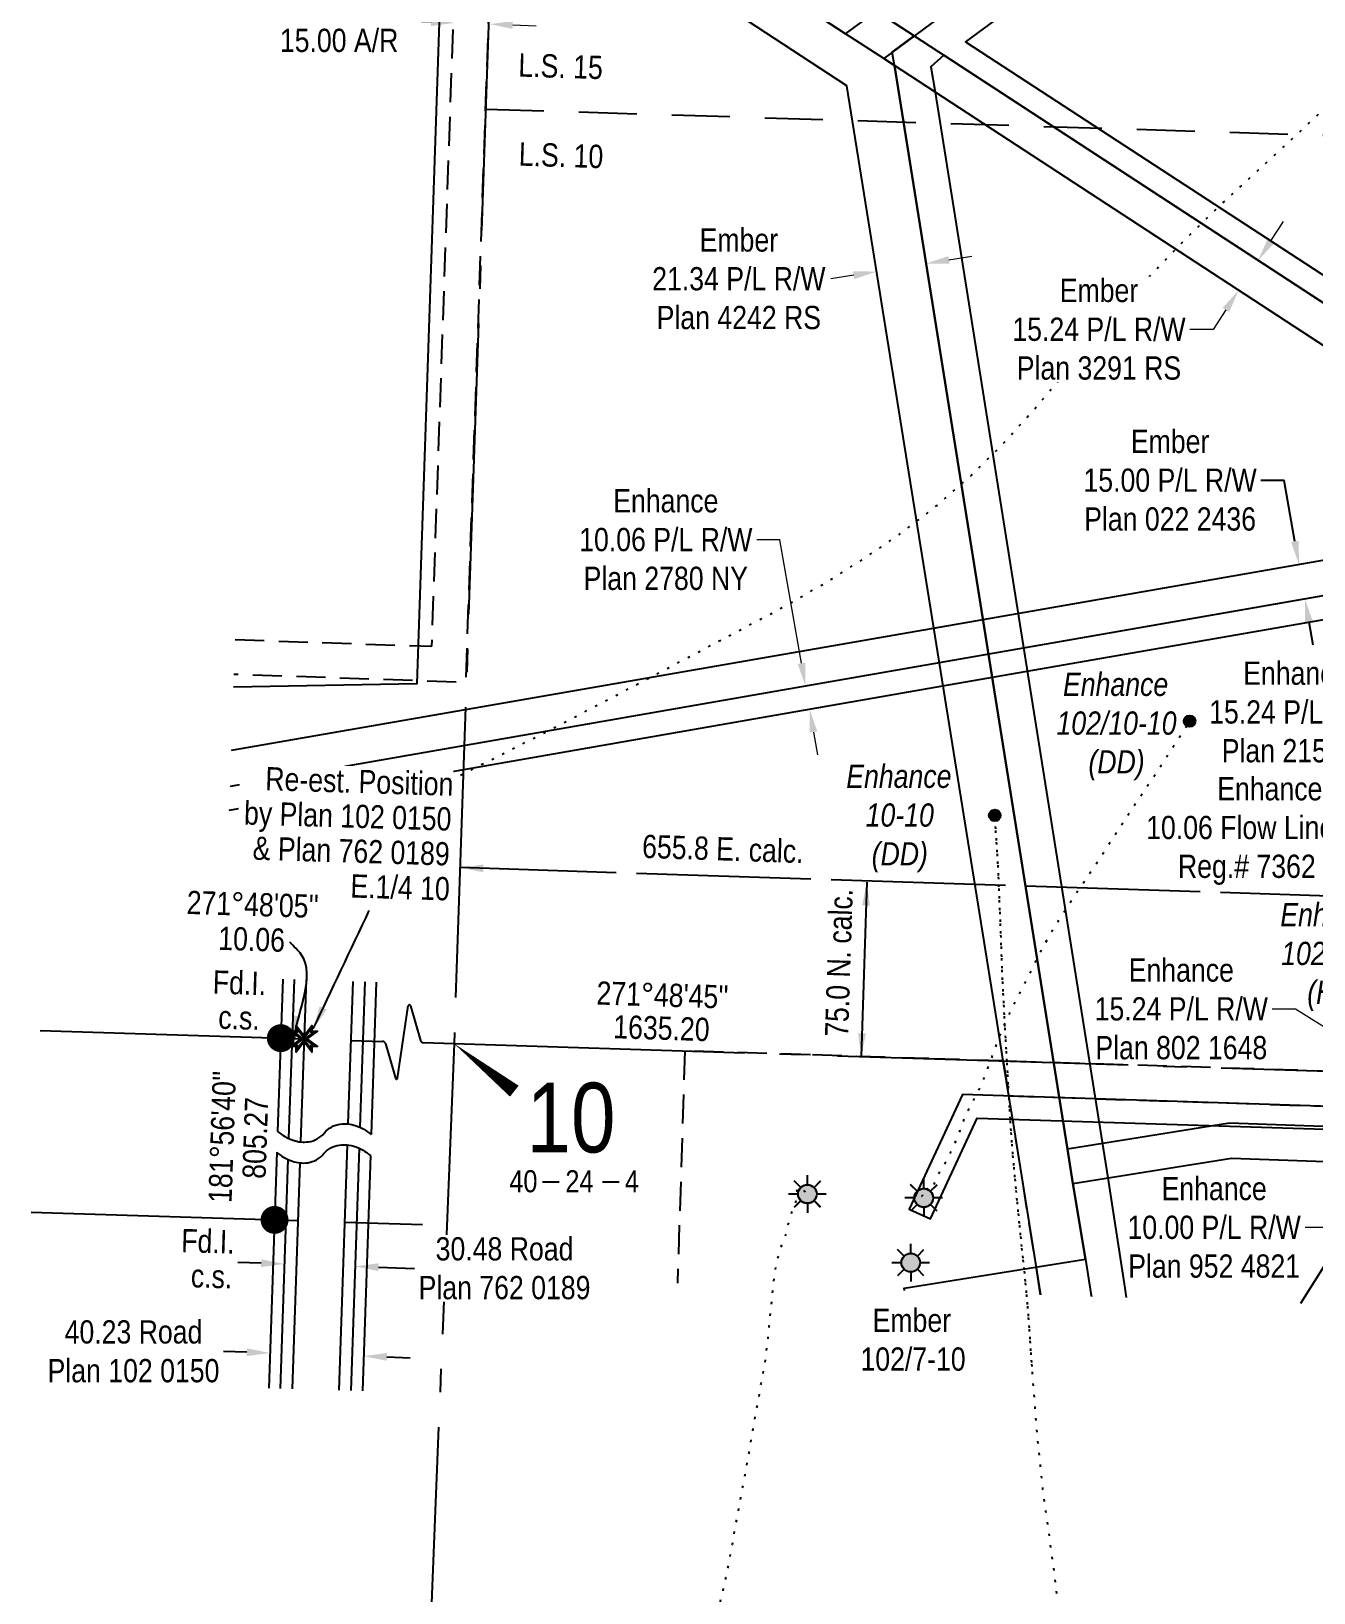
# Model space of a CAD drawing. Extents: x 337230 to 342918, y 5810288 to 5814863.
# Drawn here: x 338314 to 338866, y 5810933 to 5811604 of the extents above; entities that cross this region are included whole.
import ezdxf
from ezdxf.enums import TextEntityAlignment as Align

# ---------------------------------------------------------------- set-up
doc = ezdxf.new("R2010")
doc.units = 0
doc.header["$LTSCALE"] = 5
doc.header["$PDMODE"] = 34
doc.header["$PDSIZE"] = 0.03
for name, pattern in [('foc-ACCESSROAD', [3.75, 2.5, -1.25]), ('foc-COORDS', [16.75, 15, -1.75]), ('foc-DOT', [1, 0.2, -0.8]), ('foc-LSD', [8, 5, -3]), ('foc-QUARTERLINE', [33, 25, -3, 2, -3])]:
    doc.linetypes.add(name, pattern=pattern)
doc.layers.get('Defpoints').update_dxf_attribs({"color": 9})
for name, color, linetype in [('10', 1, 'Continuous'), ('9', 3, 'Continuous'), ('ABADATA-DRILL', 8, 'foc-DOT'), ('ABADATA-DRILL-T', 8, 'Continuous'), ('AS-POWER', 104, 'foc-POWER'), ('C-AR', 13, 'foc-ACCESSROAD'), ('C-RW', 13, 'Continuous'), ('C-WS-S', 13, 'Continuous'), ('DETAIL-HZ-Existing', 8, 'foc-DOT'), ('DRILL-T', 8, 'Continuous'), ('F-AR', 190, 'foc-ACCESSROAD'), ('F-RW', 190, 'Continuous'), ('F-WS', 190, 'foc-ACCESSROAD'), ('L-BD', 7, 'Continuous'), ('L-MON', 1, 'Continuous'), ('L-QSEC', 8, 'foc-QUARTERLINE'), ('L-SEC', 7, 'Continuous'), ('L-SECLBL', 7, 'Continuous'), ('L-SECQ', 8, 'foc-QUARTERLINE'), ('L-SECTION-LSD', 7, 'foc-LSD'), ('L-TITLEDB', 4, 'Continuous'), ('L-TITLEDB-T', 4, 'Continuous'), ('P-OFFSETS', 7, 'foc-COORDS')]:
    doc.layers.add(name, color=color, linetype=linetype)
for name, color, linetype, lineweight in [('C-AR-T', 13, 'Continuous', 9), ('C-FLOWLINE-T', 13, 'Continuous', 9), ('C-RW-T', 13, 'Continuous', 9), ('F-RW-T', 190, 'Continuous', 9)]:
    doc.layers.add(name, color=color, linetype=linetype, lineweight=lineweight)
doc.styles.add('100L', font='ARIALN.TTF', dxfattribs={"height": 11})
doc.styles.add('80CG', font='ARIALN.TTF', dxfattribs={"height": 10})
doc.styles.add('80L', font='ARIALN.TTF', dxfattribs={"height": 10})
doc.styles.add('foc-LtypeFont', font='ARIALN.TTF', dxfattribs={"height": 7.35})
doc.styles.add('SIMPLEX', font='ARIALN.TTF')
doc.linetypes.add('foc-POWER', pattern='A,6,-1,["P",foc-LtypeFont,S=0.2,R=0,X=-0.625,Y=-0.75],-1.24,4', length=12.24)
doc.dimstyles.new('Compass 5 000', dxfattribs={"dimscale": 5, "dimtxt": 9, "dimasz": 2, "dimexe": 0.2, "dimexo": 0.0625, "dimgap": 0.5, "dimtad": 0, "dimtih": 1, "dimtoh": 1, "dimzin": 0, "dimdsep": 46, "dimtxsty": '80CG', "dimcen": 0.1, "dimse1": 1, "dimse2": 1, "dimclrd": 256, "dimclrt": 256, "dimaunit": 1, "dimadec": 4, "dimazin": 0, "dimtfac": 0.06, "dimtofl": 0, "dimtmove": 0, "dimatfit": 1, "dimfxl": 0.2, "dimtolj": 1, "dimtzin": 0, "dimlwd": -1, "dimarcsym": 0})

# ---------------------------------------------------------------- blocks, each defined once
blk = doc.blocks.new('L-SECLBL')
at = {"layer": '9', "color": 7}
for p, q in [((-5.08, -27.83), (-12.29, -27.83)), ((20.7, -27.83), (13.5, -27.83))]:
    blk.add_line(p, q, dxfattribs=at)
at = {"layer": '10', "color": 2, "style": 'SIMPLEX'}
blk.add_attdef('SEC', text='', height=30, dxfattribs=at).set_placement((0, 0), align=Align.MIDDLE)
at = {"layer": '10', "color": 5, "style": '80L'}
blk.add_attdef('TWP', text='', height=9.5, dxfattribs=at).set_placement((-14.43, -27.37), align=Align.MIDDLE_RIGHT)
blk.add_attdef('RGE', text='', height=9.5, dxfattribs=at).set_placement((3.62, -27.37), align=Align.MIDDLE_CENTER)
blk.add_attdef('MER', text='', height=9.5, dxfattribs=at).set_placement((23.17, -27.37), align=Align.MIDDLE_LEFT)
blk = doc.blocks.new('*D56')
at = {"layer": 'C-AR-T', "transparency": 16777216}
for p, q in [((338486.06, 5811607.99), (338473.76, 5811608.42)), ((338521.14, 5811606.78), (338531.13, 5811606.44))]:
    blk.add_line(p, q, dxfattribs=at)
for points in [[(338486.12, 5811609.66), (338486, 5811606.33), (338496.06, 5811607.65)], [(338521.2, 5811608.45), (338521.08, 5811605.12), (338511.15, 5811607.13)]]:
    blk.add_solid(points, dxfattribs=at)
at = {"layer": 'Defpoints', "color": 0, "transparency": 16777216}
for p in [(338496.06, 5811607.65), (338493.24, 5811526.11), (338508.33, 5811525.59)]:
    blk.add_point(p, dxfattribs=at)
at = {"layer": 'C-AR-T', "transparency": 16777216, "insert": (338446.48, 5811608.42), "char_height": 10, "attachment_point": 5, "style": '80CG'}
blk.add_mtext('\\A1;Enhance\\P15.00 A/R', dxfattribs=at)
blk = doc.blocks.new('*D57')
at = {"layer": 'C-FLOWLINE-T', "transparency": 16777216}
for p, q in [((338911.63, 5811260.19), (338901.63, 5811260.19)), ((338961.98, 5811228.53), (338911.63, 5811260.19)), ((338987.43, 5811212.53), (338995.89, 5811207.2))]:
    blk.add_line(p, q, dxfattribs=at)
for points in [[(338962.86, 5811229.94), (338961.09, 5811227.12), (338970.44, 5811223.21)], [(338988.31, 5811213.94), (338986.54, 5811211.12), (338978.96, 5811217.85)]]:
    blk.add_solid(points, dxfattribs=at)
at = {"layer": 'Defpoints', "color": 0, "transparency": 16777216}
for p in [(338970.44, 5811223.21), (338967.78, 5811218.97), (338976.3, 5811213.61)]:
    blk.add_point(p, dxfattribs=at)
at = {"layer": 'C-FLOWLINE-T', "transparency": 16777216, "insert": (338846.63, 5811260.19), "char_height": 10, "attachment_point": 5, "style": '80CG'}
blk.add_mtext('\\A1;Enhance\\P10.06 Flow Line R/W\\PReg.# 7362 PQ', dxfattribs=at)
blk = doc.blocks.new('*D58')
at = {"layer": 'Defpoints', "color": 0, "transparency": 16777216}
for p in [(338788.49, 5811362.5), (338861.75, 5811359.96), (338791.09, 5811347.62)]:
    blk.add_point(p, dxfattribs=at)
at = {"layer": 'F-RW', "transparency": 16777216}
for p, q in [((338852.84, 5811410.97), (338842.84, 5811410.97)), ((338857.43, 5811384.68), (338852.84, 5811410.97)), ((338863.46, 5811350.11), (338865.18, 5811340.25))]:
    blk.add_line(p, q, dxfattribs=at)
for points in [[(338859.07, 5811384.97), (338855.79, 5811384.39), (338859.15, 5811374.83)], [(338865.11, 5811350.39), (338861.82, 5811349.82), (338861.75, 5811359.96)]]:
    blk.add_solid(points, dxfattribs=at)
at = {"layer": 'F-RW', "transparency": 16777216, "insert": (338803.76, 5811410.97), "char_height": 10, "attachment_point": 5, "style": '80CG'}
blk.add_mtext('\\A1;Ember\\P15.00 P/L R/W\\PPlan 022 2436', dxfattribs=at)
blk = doc.blocks.new('*D60')
at = {"layer": 'C-RW-T', "transparency": 16777216}
for p, q in [((338873.72, 5811151.89), (338874.03, 5811161.89)), ((338872.78, 5811121.91), (338871.78, 5811089.71)), ((338871.78, 5811089.71), (338861.78, 5811089.71))]:
    blk.add_line(p, q, dxfattribs=at)
for points in [[(338872.05, 5811151.94), (338875.38, 5811151.84), (338873.41, 5811141.9)], [(338871.12, 5811121.96), (338874.45, 5811121.86), (338873.1, 5811131.91)]]:
    blk.add_solid(points, dxfattribs=at)
at = {"layer": 'Defpoints', "color": 0, "transparency": 16777216}
for p in [(338787.65, 5811144.56), (338787.34, 5811134.57), (338873.1, 5811131.91)]:
    blk.add_point(p, dxfattribs=at)
at = {"layer": 'C-RW-T', "transparency": 16777216, "insert": (338822.7, 5811089.71), "char_height": 10, "attachment_point": 5, "style": '80CG'}
blk.add_mtext('\\A1;Enhance\\P10.00 P/L R/W\\PPlan 952 4821', dxfattribs=at)
blk = doc.blocks.new('*D62')
at = {"layer": 'C-RW-T', "transparency": 16777216}
for p, q in [((338636.02, 5811385.44), (338626.02, 5811385.44)), ((338645.28, 5811332.34), (338636.02, 5811385.44)), ((338650.44, 5811302.73), (338652.16, 5811292.88))]:
    blk.add_line(p, q, dxfattribs=at)
for points in [[(338646.92, 5811332.63), (338643.64, 5811332.06), (338647, 5811322.49)], [(338652.09, 5811303.02), (338648.8, 5811302.44), (338648.73, 5811312.58)]]:
    blk.add_solid(points, dxfattribs=at)
at = {"layer": 'Defpoints', "color": 0, "transparency": 16777216}
for p in [(338630.28, 5811319.58), (338632.01, 5811309.66), (338648.73, 5811312.58)]:
    blk.add_point(p, dxfattribs=at)
at = {"layer": 'C-RW-T', "transparency": 16777216, "insert": (338586.94, 5811385.44), "char_height": 10, "attachment_point": 5, "style": '80CG'}
blk.add_mtext('\\A1;Enhance\\P10.06 P/L R/W\\PPlan 2780 NY', dxfattribs=at)
blk = doc.blocks.new('*D63')
at = {"layer": 'C-RW-T', "transparency": 16777216}
for p, q in [((338906.88, 5811311.32), (338896.88, 5811311.32)), ((338979.29, 5811265.79), (338906.88, 5811311.32)), ((339009.12, 5811247.03), (339017.58, 5811241.71))]:
    blk.add_line(p, q, dxfattribs=at)
for points in [[(338980.18, 5811267.2), (338978.4, 5811264.37), (338987.76, 5811260.46)], [(339010, 5811248.44), (339008.23, 5811245.62), (339000.65, 5811252.35)]]:
    blk.add_solid(points, dxfattribs=at)
at = {"layer": 'Defpoints', "color": 0, "transparency": 16777216}
for p in [(338987.76, 5811260.46), (338968.97, 5811230.59), (338981.86, 5811222.48)]:
    blk.add_point(p, dxfattribs=at)
at = {"layer": 'C-RW-T', "transparency": 16777216, "insert": (338857.8, 5811311.32), "char_height": 10, "attachment_point": 5, "style": '80CG', "bg_fill": 3, "box_fill_scale": 1.1, "bg_fill_color": 256, "bg_fill_true_color": 13158600, "bg_fill_transparency": 0}
blk.add_mtext('\\A1;Enhance\\P15.24 P/L R/W\\PPlan 215 TR', dxfattribs=at)
blk = doc.blocks.new('*D64')
at = {"layer": 'C-RW-T', "transparency": 16777216}
for p, q in [((338857.67, 5811183.65), (338847.67, 5811183.65)), ((338920.71, 5811144), (338857.67, 5811183.65)), ((338950.59, 5811125.21), (338959.06, 5811119.89))]:
    blk.add_line(p, q, dxfattribs=at)
for points in [[(338921.59, 5811145.42), (338919.82, 5811142.59), (338929.17, 5811138.68)], [(338951.48, 5811126.62), (338949.7, 5811123.8), (338942.13, 5811130.53)]]:
    blk.add_solid(points, dxfattribs=at)
at = {"layer": 'Defpoints', "color": 0, "transparency": 16777216}
for p in [(338961.98, 5811190.85), (338974.93, 5811182.7), (338929.17, 5811138.68)]:
    blk.add_point(p, dxfattribs=at)
at = {"layer": 'C-RW-T', "transparency": 16777216, "insert": (338808.58, 5811183.65), "char_height": 10, "attachment_point": 5, "style": '80CG', "bg_fill": 3, "box_fill_scale": 1.1, "bg_fill_color": 256, "bg_fill_true_color": 13158600, "bg_fill_transparency": 0}
blk.add_mtext('\\A1;Enhance\\P15.24 P/L R/W\\PPlan 802 1648', dxfattribs=at)
blk = doc.blocks.new('*D67')
at = {"layer": 'Defpoints', "color": 0, "transparency": 16777216}
for p in [(338677.63, 5811500.75), (338699.46, 5811500.12), (338678.27, 5811496.73)]:
    blk.add_point(p, dxfattribs=at)
at = {"layer": 'F-RW-T', "transparency": 16777216}
for p, q in [((338708.69, 5811505.72), (338718.57, 5811507.3)), ((338667.75, 5811499.17), (338657.88, 5811497.59))]:
    blk.add_line(p, q, dxfattribs=at)
for points in [[(338708.43, 5811507.37), (338708.95, 5811504.08), (338698.82, 5811504.14)], [(338667.49, 5811500.82), (338668.02, 5811497.53), (338677.63, 5811500.75)]]:
    blk.add_solid(points, dxfattribs=at)
at = {"layer": 'F-RW-T', "transparency": 16777216, "insert": (338618.34, 5811497.59), "char_height": 10, "attachment_point": 5, "style": '80CG'}
blk.add_mtext('\\A1;Ember\\P21.34 P/L R/W\\PPlan 4242 RS', dxfattribs=at)
blk = doc.blocks.new('*D68')
at = {"layer": 'Defpoints', "color": 0, "transparency": 16777216}
for p in [(338840.15, 5811506.48), (338831.74, 5811493.59), (338833.21, 5811492.63)]:
    blk.add_point(p, dxfattribs=at)
at = {"layer": 'F-RW-T', "transparency": 16777216}
for p, q in [((338847.1, 5811513.89), (338852.56, 5811522.27)), ((338827.74, 5811484.26), (338822.28, 5811475.88)), ((338822.28, 5811475.88), (338812.28, 5811475.88))]:
    blk.add_line(p, q, dxfattribs=at)
for points in [[(338845.7, 5811514.8), (338848.49, 5811512.98), (338841.63, 5811505.52)], [(338826.35, 5811485.17), (338829.14, 5811483.35), (338833.21, 5811492.63)]]:
    blk.add_solid(points, dxfattribs=at)
at = {"layer": 'F-RW-T', "transparency": 16777216, "insert": (338773.19, 5811475.88), "char_height": 10, "attachment_point": 5, "style": '80CG', "bg_fill": 3, "box_fill_scale": 1.1, "bg_fill_color": 256, "bg_fill_true_color": 13158600, "bg_fill_transparency": 0}
blk.add_mtext('\\A1;Ember\\P15.24 P/L R/W\\PPlan 3291 RS', dxfattribs=at)
blk = doc.blocks.new('GAS')
h = blk.add_hatch(color=255)
h.dxf.hatch_style = 1
edge = h.paths.add_edge_path()
edge.add_arc((0, 0), 0.9, 0, 360)
for p, q in [((0, 0.81), (0, 1.62)), ((-0.81, 0), (-1.62, 0)), ((-0.57, 0.57), (-1.14, 1.14)), ((0.57, 0.57), (1.14, 1.14)), ((1.62, 0), (0.81, 0)), ((-0.57, -0.57), (-1.14, -1.14)), ((0, -0.81), (0, -1.62)), ((1.14, -1.14), (0.57, -0.57))]:
    blk.add_line(p, q)
blk.add_circle((0, 0), 0.8)
blk = doc.blocks.new('BH-Existing')
at = {"layer": 'ABADATA-DRILL-T'}
h = blk.add_hatch(color=256, dxfattribs=at)
h.dxf.hatch_style = 1
edge = h.paths.add_edge_path()
edge.add_arc((0, 0), 0.5, 0, 360)
blk.add_circle((0, 0), 0.5, dxfattribs=at)
blk = doc.blocks.new('fdia')
at = {"color": 255, "const_width": 1}
blk.add_lwpolyline([(-0.5, 0, 1), (0.5, 0, 1)], format="xyb", close=True, dxfattribs=at)
blk = doc.blocks.new('Fdiaa')
blk.add_blockref('fdia', (0, 0))
blk = doc.blocks.new('fdib')
at = {"color": 1, "const_width": 1.6}
blk.add_lwpolyline([(-0.4, 0, 1), (0.4, 0, 1)], format="xyb", close=True, dxfattribs=at)
at = {"color": 1}
blk.add_circle((0, 0), 0.8, dxfattribs=at)
blk = doc.blocks.new('Fdibb')
blk.add_blockref('fdib', (0, 0))
blk = doc.blocks.new('fdicc')
for name in ['Fdibb', 'Fdiaa']:
    blk.add_blockref(name, (0, 0))
blk = doc.blocks.new('FDI')
blk.add_blockref('fdicc', (0, 0))
blk = doc.blocks.new('linebrk')
blk.add_lwpolyline([(0, 0.00175, -0.346152), (-0.00019, 0.0015), (-0.00314, 0.00055, 0.772575), (-0.00312, 0.00036), (0.00312, -0.00036, -0.772575), (0.00314, -0.00055), (0.00019, -0.0015, 0.346152), (0, -0.00175)], format="xyb")
blk = doc.blocks.new('*D102')
at = {"layer": 'Defpoints', "color": 0, "transparency": 16777216}
for p in [(338423.23, 5811082.53), (338453.67, 5811081.51), (338453.38, 5811072.99)]:
    blk.add_point(p, dxfattribs=at)
at = {"layer": 'L-TITLEDB-T', "transparency": 16777216}
for p, q in [((338412.95, 5811074.36), (338402.95, 5811074.7)), ((338463.37, 5811072.65), (338478.86, 5811072.13))]:
    blk.add_line(p, q, dxfattribs=at)
for points in [[(338413, 5811076.02), (338412.89, 5811072.69), (338422.94, 5811074.02)], [(338463.43, 5811074.32), (338463.32, 5811070.99), (338453.38, 5811072.99)]]:
    blk.add_solid(points, dxfattribs=at)
at = {"layer": 'L-TITLEDB-T', "transparency": 16777216, "insert": (338517.6, 5811072.13), "char_height": 10, "attachment_point": 5, "style": '80CG', "bg_fill": 3, "box_fill_scale": 1.1, "bg_fill_color": 256, "bg_fill_true_color": 13158600, "bg_fill_transparency": 0}
blk.add_mtext('\\A1;30.48 Road\\PPlan 762 0189', dxfattribs=at)
blk = doc.blocks.new('*D103')
at = {"layer": 'Defpoints', "color": 0, "transparency": 16777216}
for p in [(338417.21, 5811048.4), (338457.45, 5811047.04), (338457.03, 5811034.39)]:
    blk.add_point(p, dxfattribs=at)
at = {"layer": 'L-TITLEDB-T', "transparency": 16777216}
for p, q in [((338406.79, 5811036.08), (338396.79, 5811036.41)), ((338467.02, 5811034.05), (338477.02, 5811033.72))]:
    blk.add_line(p, q, dxfattribs=at)
for points in [[(338406.85, 5811037.74), (338406.73, 5811034.41), (338416.78, 5811035.74)], [(338467.08, 5811035.72), (338466.97, 5811032.39), (338457.03, 5811034.39)]]:
    blk.add_solid(points, dxfattribs=at)
at = {"layer": 'L-TITLEDB-T', "transparency": 16777216, "insert": (338358.07, 5811036.41), "char_height": 10, "attachment_point": 5, "style": '80CG', "bg_fill": 3, "box_fill_scale": 1.1, "bg_fill_color": 256, "bg_fill_true_color": 13158600, "bg_fill_transparency": 0}
blk.add_mtext('\\A1;40.23 Road\\PPlan 102 0150', dxfattribs=at)
blk = doc.blocks.new('TEMP')
h = blk.add_hatch(color=255)
h.dxf.hatch_style = 1
h.paths.add_polyline_path([(0, 0.25), (-0.67, 1.15), (-0.67, 0.67), (-1.15, 0.67), (-0.25, 0), (-1.15, -0.67), (-0.67, -0.67), (-0.67, -1.15), (0, -0.25), (0.67, -1.15), (0.67, -0.67), (1.15, -0.67), (0.25, 0), (1.15, 0.67), (0.67, 0.67), (0.67, 1.15)])
h.paths.add_polyline_path([(0.57, 0.85), (0.57, 0.57), (0.85, 0.57), (0.08, 0), (0.85, -0.57), (0.57, -0.57), (0.57, -0.85), (0, -0.08), (-0.57, -0.85), (-0.57, -0.57), (-0.85, -0.57), (-0.08, 0), (-0.85, 0.57), (-0.57, 0.57), (-0.57, 0.85), (0, 0.08)], flags=16)
h = blk.add_hatch(color=1)
h.dxf.hatch_style = 1
h.paths.add_polyline_path([(0, 0.08), (-0.57, 0.85), (-0.57, 0.57), (-0.85, 0.57), (-0.08, 0), (-0.85, -0.57), (-0.57, -0.57), (-0.57, -0.85), (0, -0.08), (0.57, -0.85), (0.57, -0.57), (0.85, -0.57), (0.08, 0), (0.85, 0.57), (0.57, 0.57), (0.57, 0.85)])
at = {"color": 1}
for p, q in [((-0.08, 0), (0.08, 0)), ((0, 0.08), (0, -0.08))]:
    blk.add_line(p, q, dxfattribs=at)
at = {"color": 255, "flags": 128}
blk.add_lwpolyline([(-0.25, 0), (-1.15, 0.67), (-0.67, 0.67), (-0.67, 1.15), (0, 0.25), (0.67, 1.15), (0.67, 0.67), (1.15, 0.67), (0.25, 0), (1.15, -0.67), (0.67, -0.67), (0.67, -1.15), (0, -0.25), (-0.67, -1.15), (-0.67, -0.67), (-1.15, -0.67)], close=True, dxfattribs=at)
at = {"color": 1, "flags": 128}
blk.add_lwpolyline([(-0.08, 0), (-0.85, 0.57), (-0.57, 0.57), (-0.57, 0.85), (0, 0.08), (0.57, 0.85), (0.57, 0.57), (0.85, 0.57), (0.08, 0), (0.85, -0.57), (0.57, -0.57), (0.57, -0.85), (0, -0.08), (-0.57, -0.85), (-0.57, -0.57), (-0.85, -0.57)], close=True, dxfattribs=at)

msp = doc.modelspace()

# ---------------------------------------------------------------- linework, layer by layer
at = {"layer": 'ABADATA-DRILL', "flags": 128}
for points in [[(338489.79, 5811279.648), (338500.55, 5811285.161), (338517.96, 5811293.94), (338535.35, 5811302.731), (338552.616, 5811311.725), (338569.856, 5811320.81), (338587.053, 5811329.817), (338604.192, 5811338.876), (338621.421, 5811347.962), (338633.948, 5811354.621), (338638.614, 5811357.148), (338655.484, 5811366.846), (338671.964, 5811377.178), (338688.036, 5811388.163), (338703.469, 5811400.109), (338718.092, 5811412.983), (338731.808, 5811426.547), (338731.974, 5811426.722), (338745.027, 5811441.149), (338757.45, 5811455.866), (338770.08, 5811470.767), (338782.8, 5811485.395), (338795.881, 5811499.75), (338809.411, 5811513.731), (338823.41, 5811527.396), (338837.636, 5811540.673), (338851.928, 5811553.798), (338866.204, 5811567.074), (338880.02, 5811580.645), (338893.65, 5811594.642), (338907.134, 5811608.764), (338920.625, 5811622.786), (338934.232, 5811636.714), (338947.931, 5811650.669), (338961.664, 5811664.473), (338975.534, 5811678.152), (338989.523, 5811691.807), (339003.471, 5811705.444), (339017.36, 5811719.113), (339030.99, 5811732.8), (339040.756, 5811742.833)], [(338696.881, 5811103.221), (338696.881, 5811103.221), (338696.981, 5811103.218), (338697.502, 5811103.561), (338697.274, 5811104.228), (338696.542, 5811105.073), (338697.269, 5811105.89), (338699.441, 5811106.519), (338701.217, 5811106.39), (338701.335, 5811106.316), (338701.466, 5811106.342), (338701.652, 5811106.526), (338701.874, 5811106.899), (338702.104, 5811107.482), (338702.328, 5811108.215), (338702.615, 5811109.036), (338702.985, 5811109.954), (338703.46, 5811110.999), (338704.019, 5811112.191), (338704.747, 5811113.638), (338705.702, 5811115.298), (338706.771, 5811117.074), (338707.863, 5811118.949), (338708.918, 5811120.925), (338709.936, 5811122.953), (338710.863, 5811125.004), (338711.751, 5811127.056), (338712.621, 5811129.168), (338713.495, 5811131.411), (338714.384, 5811133.803), (338715.307, 5811136.304), (338716.318, 5811138.772), (338717.53, 5811141.234), (338718.903, 5811143.76), (338720.309, 5811146.365), (338721.667, 5811149.012), (338722.96, 5811151.811), (338724.219, 5811154.821), (338725.425, 5811158.024), (338726.605, 5811161.367), (338727.807, 5811164.759), (338729.136, 5811168.347), (338730.578, 5811172.062), (338732.112, 5811175.814), (338733.779, 5811179.661), (338735.641, 5811183.652), (338737.706, 5811187.716), (338739.873, 5811191.868), (338742.074, 5811196.118), (338744.194, 5811200.35), (338746.276, 5811204.644), (338748.448, 5811208.935), (338750.728, 5811213.153), (338754.776, 5811220.054), (338759.819, 5811227.973), (338762.44, 5811231.919), (338765.081, 5811235.884), (338767.785, 5811239.918), (338770.478, 5811243.931), (338773.162, 5811247.955), (338775.827, 5811252.03), (338778.473, 5811256.135), (338781.11, 5811260.251), (338783.765, 5811264.336), (338786.49, 5811268.399), (338789.247, 5811272.511), (338792.025, 5811276.672), (338794.855, 5811280.891), (338797.748, 5811285.219), (338800.675, 5811289.655), (338803.625, 5811294.181), (338806.599, 5811298.796), (338812.145, 5811307.428)], [(338744.406, 5811029.997), (338744.117, 5811034.024), (338743.461, 5811043.6), (338742.798, 5811052.977), (338742.027, 5811062.127), (338741.09, 5811071.373), (338740.053, 5811080.922), (338739.085, 5811090.469), (338738.148, 5811100.025), (338737.231, 5811109.58), (338736.334, 5811119.145), (338735.567, 5811128.705), (338734.941, 5811138.291), (338734.382, 5811147.774), (338733.876, 5811157.356), (338733.309, 5811166.93), (338732.773, 5811176.512), (338732.281, 5811185.904), (338731.775, 5811195.485), (338731.386, 5811204.983), (338731.097, 5811214.478), (338730.715, 5811223.865), (338730.289, 5811233.454), (338729.914, 5811243.052), (338729.28, 5811253.928), (338728.395, 5811266.904)], [(338646.847, 5811104.864), (338646.847, 5811104.864), (338646.817, 5811104.865), (338646.682, 5811105.34), (338645.787, 5811105.819), (338644.561, 5811105.649), (338643.781, 5811105.965), (338643.08, 5811106.549), (338643.069, 5811106.539), (338643.095, 5811106.398), (338643.153, 5811106.036), (338643.234, 5811105.463), (338643.339, 5811104.699), (338643.411, 5811103.826), (338643.4, 5811102.906), (338643.239, 5811101.961), (338642.897, 5811100.982), (338642.422, 5811099.927), (338641.934, 5811098.772), (338641.475, 5811097.587), (338640.966, 5811096.122), (338640.454, 5811094.528), (338639.99, 5811092.893), (338639.579, 5811091.345), (338639.218, 5811089.796), (338638.895, 5811088.206), (338638.441, 5811086.56), (338637.785, 5811084.851), (338637.044, 5811083.014), (338636.308, 5811081.027), (338635.608, 5811078.889), (338634.971, 5811076.569), (338634.387, 5811074.017), (338633.857, 5811071.282), (338633.413, 5811068.435), (338633.066, 5811065.465), (338632.766, 5811062.433), (338632.463, 5811058.992), (338632.111, 5811055.281), (338631.704, 5811051.422), (338631.283, 5811047.454), (338630.899, 5811043.374), (338630.491, 5811039.156), (338629.419, 5811031.497), (338628.622, 5811027.06), (338627.814, 5811022.544), (338627.055, 5811018.027), (338626.259, 5811013.581), (338625.434, 5811009.185), (338624.618, 5811004.76), (338623.875, 5811000.402), (338623.183, 5810996.102), (338622.443, 5810991.834), (338621.662, 5810987.568), (338620.883, 5810983.341), (338620.104, 5810979.114), (338619.304, 5810974.868), (338618.504, 5810970.622), (338617.702, 5810966.316), (338616.911, 5810962.03), (338616.16, 5810957.742), (338615.438, 5810953.414), (338614.193, 5810946.581), (338613.323, 5810942.337), (338612.899, 5810940.4), (338612.424, 5810938.124), (338611.339, 5810933.127), (338610.373, 5810928.987), (338609.414, 5810924.766), (338608.494, 5810920.514), (338606.502, 5810911.955), (338605.429, 5810907.617), (338604.327, 5810903.311), (338603.105, 5810898.999), (338601.854, 5810894.748), (338599.279, 5810886.398), (338595.071, 5810874.039), (338592.285, 5810865.996), (338585.238, 5810846.087), (338583.747, 5810842.114)], [(338646.847, 5811104.864), (338646.847, 5811104.864), (338646.817, 5811104.865), (338646.682, 5811105.34), (338645.787, 5811105.819), (338644.561, 5811105.649), (338643.781, 5811105.965), (338643.08, 5811106.549), (338643.069, 5811106.539), (338643.095, 5811106.398), (338643.153, 5811106.036), (338643.234, 5811105.463), (338643.339, 5811104.699), (338643.411, 5811103.826), (338643.4, 5811102.906), (338643.239, 5811101.961), (338642.897, 5811100.982), (338642.422, 5811099.927), (338641.934, 5811098.772), (338641.475, 5811097.587), (338640.966, 5811096.122), (338640.454, 5811094.528), (338639.99, 5811092.893), (338639.579, 5811091.345), (338639.218, 5811089.796), (338638.895, 5811088.206), (338638.441, 5811086.56), (338637.785, 5811084.851), (338637.044, 5811083.014), (338636.308, 5811081.027), (338635.608, 5811078.889), (338634.971, 5811076.569), (338634.387, 5811074.017), (338633.857, 5811071.282), (338633.413, 5811068.435), (338633.066, 5811065.465), (338632.766, 5811062.433), (338632.463, 5811058.992), (338632.111, 5811055.281), (338631.704, 5811051.422), (338631.283, 5811047.454), (338630.899, 5811043.374), (338630.491, 5811039.156), (338629.735, 5811033.76)]]:
    msp.add_lwpolyline(points, dxfattribs=at)
at = {"layer": 'AS-POWER', "flags": 128}
msp.add_lwpolyline([(338401.072, 5811322.151), (338480.034, 5811323.601), (338502.664, 5811994.187)], dxfattribs=at)
at = {"layer": 'C-AR', "flags": 128}
msp.add_lwpolyline([(338401.764, 5811342.524), (338486.384, 5811339.612), (338508.134, 5811973.572), (338523.193, 5811973.09), (338500.86, 5811324.104), (338401.255, 5811327.532)], dxfattribs=at)
at = {"layer": 'C-RW', "flags": 128}
for points in [[(338415.248, 5811739.975), (338505.789, 5811706.381), (338664.243, 5811602.961), (338685.937, 5811619.026), (339138.063, 5811953.868), (339167.518, 5811952.925), (338853.343, 5811720.246), (338680.618, 5811592.335), (338685.198, 5811589.377), (338759.696, 5811123.449), (338762.012, 5811108.62), (338767.347, 5811076.127), (338769.71, 5811061.321), (338769.912, 5811060.05)], [(338748.178, 5811060.753), (338736.162, 5811136.161), (338734.444, 5811146.291), (338732.007, 5811161.306), (338729.467, 5811177.84), (338664.844, 5811580.66), (338497.66, 5811690.068), (338414.597, 5811720.766)], [(338399.272, 5811269.082), (338500.06, 5811286.657), (338706.1, 5811322.585), (339033.833, 5811379.726), (339038.316, 5811379.32), (339075.673, 5811375.918), (339076.973, 5811385.977), (339048.768, 5811388.539), (339033.615, 5811389.956), (338704.516, 5811332.513), (338399.621, 5811279.384)], [(338859.973, 5811057.139), (338906.663, 5811131.316), (338915.436, 5811145.287), (339061.19, 5811377.236), (339075.673, 5811375.918), (339078.119, 5811375.533), (339069.12, 5811361.21), (338877.532, 5811056.571)]]:
    msp.add_lwpolyline(points, dxfattribs=at)
msp.add_lwpolyline([(338912.412, 5811140.471), (338714.531, 5811146.942), (338691.644, 5811097.612), (338700.713, 5811093.404), (338720.787, 5811136.671), (338906.349, 5811130.817)], close=True, dxfattribs=at)
at = {"layer": 'F-AR'}
msp.add_lwpolyline([(338732.008, 5811161.299), (338734.444, 5811146.291), (339124.923, 5811133.599), (339139.721, 5811148.397), (338732.008, 5811161.299)], dxfattribs=at)
at = {"layer": 'F-RW', "flags": 128}
for points in [[(338416.702, 5811782.818), (338503.3, 5811726.201), (338677.386, 5811612.694), (338693.763, 5811602.063), (338971.02, 5811421.087), (339021.528, 5811387.801), (339024.045, 5811386.487), (339033.833, 5811379.726), (339038.316, 5811379.32), (339062.033, 5811377.159), (339060.672, 5811361.988), (339028.933, 5811364.829), (338685.198, 5811589.377), (338680.618, 5811592.335), (338664.243, 5811602.961), (338494.958, 5811713.446), (338416.098, 5811765.006)], [(338689.55, 5811062.649), (338689.395, 5811063.604), (338767.347, 5811076.127), (338762.012, 5811108.62), (338759.696, 5811123.449), (338685.198, 5811589.377), (338684.253, 5811595.025), (338693.763, 5811602.063), (338677.386, 5811612.694), (338503.3, 5811726.201), (338416.702, 5811782.818)], [(338978.56, 5811724.467), (338860.554, 5811706.168), (338715.761, 5811599.586), (338965.73, 5811436.564)], [(338971.02, 5811421.087), (338706.432, 5811593.793), (338700.948, 5811588.805), (338702.719, 5811577.933), (338777.056, 5811111.026), (338784.244, 5811063.611), (338784.892, 5811059.566)], [(338400.147, 5811294.883), (338702.103, 5811347.43), (338981.115, 5811396.087), (339020.148, 5811402.902), (339034.478, 5811415.399), (339039.33, 5811419.63), (339080.964, 5811415.86), (339097.303, 5811413.394), (339105.428, 5811396.753), (339119.601, 5811369.008), (339101.444, 5811371.864), (339095.73, 5811382.966), (339087.166, 5811399.724), (339079.091, 5811400.963), (339043.799, 5811404.161), (339026.541, 5811388.716), (338704.516, 5811332.513), (338399.621, 5811279.384)], [(338759.696, 5811123.449), (338762.012, 5811108.62), (338830.181, 5811119.49), (339301.925, 5811102.749), (339302.452, 5811117.678), (338829.241, 5811134.524), (338759.696, 5811123.449)]]:
    msp.add_lwpolyline(points, dxfattribs=at)
at = {"layer": 'F-WS'}
msp.add_lwpolyline([(338748.07, 5811060.756), (338736.162, 5811136.161), (338734.444, 5811146.291), (338732.008, 5811161.299), (338700.053, 5811162.31), (338649.108, 5811163.922), (338595.158, 5811165.63), (338591.931, 5811065.805)], dxfattribs=at)
at = {"layer": 'L-QSEC'}
for p, q in [((338317.957, 5811174.402), (338431.407, 5811170.811)), ((338451.506, 5811170.175), (338465.205, 5811169.742)), ((338495.904, 5811168.77), (338463.5, 5810364.169)), ((338482.663, 5811169.189), (338495.904, 5811168.77)), ((338495.904, 5811168.77), (339303.354, 5811143.219))]:
    msp.add_line(p, q, dxfattribs=at)
at = {"layer": 'L-SEC'}
for p, q in [((338314.101, 5811096.281), (338428.732, 5811092.653)), ((338448.831, 5811092.017), (338482.392, 5811090.955))]:
    msp.add_line(p, q, dxfattribs=at)
at = {"layer": 'L-SECLBL', "flags": 128}
msp.add_lwpolyline([(338495.904, 5811168.77, 0, 5.999, 0), (338521.815, 5811148.325, 0, 0, 0)], format="xyseb", dxfattribs=at)
at = {"layer": 'L-SECQ'}
msp.add_line((338523.193, 5811973.09), (338495.904, 5811168.77), dxfattribs=at)
at = {"layer": 'L-SECTION-LSD'}
msp.add_line((338509.537, 5811570.634), (339316.543, 5811545.481), dxfattribs=at)
at = {"layer": 'L-TITLEDB'}
for p, q in [((338422.279, 5811196.534), (338420.037, 5811131.037)), ((338427.13, 5811196.371), (338424.784, 5811127.97)), ((338432.274, 5811196.198), (338429.894, 5811126.511)), ((338452.373, 5811195.522), (338450.277, 5811134.224)), ((338457.543, 5811195.348), (338455.429, 5811132.793)), ((338462.473, 5811195.183), (338460.272, 5811129.685)), ((338419.729, 5811122.035), (338416.261, 5811020.686)), ((338449.967, 5811125.217), (338446.361, 5811019.734)), ((338455.097, 5811123.786), (338451.575, 5811019.569)), ((338424.48, 5811118.967), (338421.104, 5811020.533)), ((338429.582, 5811117.512), (338426.264, 5811020.37)), ((338459.93, 5811120.682), (338456.526, 5811019.412))]:
    msp.add_line(p, q, dxfattribs=at)
at = {"layer": 'L-TITLEDB', "flags": 128}
for points in [[(338420.037, 5811131.037, 0.0981962), (338426.731, 5811127.198, 0.1150249), (338433.311, 5811126.564, 0.1891018), (338440.151, 5811130.361, -0.1891018), (338446.991, 5811134.159, -0.1150249), (338453.572, 5811133.525, -0.0981962), (338460.265, 5811129.685)], [(338419.729, 5811122.035, 0.0981962), (338426.417, 5811118.198, 0.1150249), (338432.992, 5811117.565, 0.1891018), (338439.826, 5811121.359, -0.1891018), (338446.66, 5811125.154, -0.1150249), (338453.236, 5811124.52, -0.0981962), (338459.923, 5811120.684)]]:
    msp.add_lwpolyline(points, format="xyb", dxfattribs=at)
at = {"layer": 'P-OFFSETS'}
msp.add_line((338673.341, 5811238.168), (338670.97, 5811163.231), dxfattribs=at)
for points in [[(338508.409, 5811242.455), (338498.471, 5811244.448), (338508.519, 5811245.786)], [(338671.359, 5811228.228), (338673.341, 5811238.168), (338674.69, 5811228.122)], [(338672.951, 5811173.171), (338670.97, 5811163.231), (338669.621, 5811173.276)]]:
    msp.add_solid(points, dxfattribs=at)

# ---------------------------------------------------------------- block references
at = {"layer": 'ABADATA-DRILL-T', "xscale": 5.000000000000013, "yscale": 5.000000000000013, "zscale": 5.000000000000013}
for p in [(338812.145, 5811307.428), (338728.395, 5811266.904)]:
    msp.add_blockref('BH-Existing', p, dxfattribs=at)
at = {"layer": 'C-WS-S', "xscale": 4.99891500000006, "yscale": 4.99891500000006, "zscale": 4.99891500000006}
for p in [(338647.808, 5811104.063), (338697.842, 5811102.419)]:
    msp.add_blockref('GAS', p, dxfattribs=at)
at = {"layer": 'DRILL-T', "xscale": 5.000000000000003, "yscale": 5.000000000000003, "zscale": 5.000000000000003}
for p in [(338647.826, 5811104.099), (338697.849, 5811102.456), (338692.241, 5811074.582)]:
    msp.add_blockref('GAS', p, dxfattribs=at)
at = {"layer": 'L-MON', "xscale": 4.998894700000002, "yscale": 4.998894700000002, "zscale": 4.998894700000002}
msp.add_blockref('TEMP', (338431.407, 5811170.811), dxfattribs=at)
at = {"layer": 'L-QSEC', "xscale": 4998.894700000006, "yscale": 4998.894700000006, "zscale": 4998.894700000006, "rotation": 88.18749953814294}
msp.add_blockref('linebrk', (338473.934, 5811169.466), dxfattribs=at)
at = {"layer": 'L-SECLBL'}
msp.add_blockref('L-SECLBL', (338546.188, 5811136.973), dxfattribs=at).add_auto_attribs({'SEC': '10', 'TWP': '40', 'RGE': '24', 'MER': '4'})

# ---------------------------------------------------------------- texts
at = {"layer": 'DETAIL-HZ-Existing', "attachment_point": 1, "style": '80L'}
for s, width, insert, char_height in [('\\pi3.7052;{\\fArial Narrow|b0|i1|c0|p34;Enhance \\P\\pi0.89383;102/10-10\\P\\pi14.637;(DD)}', 51.8116, (338754.02, 5811328.275), 10.00342), ('\\pi0.32139;{\\fArial Narrow|b0|i1|c0|p34;Enhance \\P\\pi8.6633;10-10\\P\\pi11.253;(DD)}', 45.04406, (338664.214, 5811288.732), 10.00342), ('\\pi9.4119;Ember \\P\\pi4.1902;102/7-10', 51.8116, (338666.446, 5811054.807), 10)]:
    msp.add_mtext_dynamic_manual_height_columns(s, width=width, gutter_width=49.989, heights=[0], dxfattribs=dict(at, insert=insert, char_height=char_height))
at = {"layer": 'L-BD', "style": '80L'}
for s, height, rotation, p in [('10.06', 9.9978, 358.1988, (338408.874, 5811213.664)), ("271°48'45''", 9.99779, 358.1875, (338585.533, 5811189.691)), ('1635.20', 9.9978, 358.1875, (338585.082, 5811175.451)), ("181°56'40''", 9.99779, 88.0554, (338396.197, 5811128.682)), ('805.27', 9.9978, 88.0554, (338410.435, 5811128.199))]:
    msp.add_text(s, height=height, rotation=rotation, dxfattribs=at).set_placement(p, align=Align.MIDDLE)
at = {"layer": 'P-OFFSETS', "char_height": 9.99779, "attachment_point": 1, "style": '80L'}
for s, insert, rotation in [('\\pi17.774;655.8 E. calc.', (338559.204, 5811259.232), 358.122114), ('\\pi20.703;75.0 N. calc.', (338654.687, 5811151.2), 88.187505)]:
    msp.add_mtext_dynamic_manual_height_columns(s, width=103.56832, gutter_width=47.489, heights=[0], dxfattribs=dict(at, insert=insert, rotation=rotation))

# ---------------------------------------------------------------- dimensions: what is measured, and where the dimension line sits
at = {"layer": 'C-AR-T'}
dim = msp.add_linear_dim(base=(338496.056, 5811607.647), p1=(338508.334, 5811525.587), p2=(338493.244, 5811526.107), angle=178.025022, text='Enhance\\P15.00 A/R', dimstyle='Compass 5 000', override={"dimtxt": 10}, dxfattribs=at)
dim.commit()
dim.dimension.update_dxf_attribs({"geometry": '*D56', "text_midpoint": (338446.476, 5811608.415), "dimtype": 161})
at = {"layer": 'C-RW-T', "color": 5}
dim = msp.add_linear_dim(base=(338648.726, 5811312.58), p1=(338630.278, 5811319.577), p2=(338632.006, 5811309.665), angle=279.891435, text='Enhance\\P10.06 P/L R/W\\PPlan 2780 NY', dimstyle='Compass 5 000', override={"dimtxt": 10}, dxfattribs=at)
dim.commit()
dim.dimension.update_dxf_attribs({"geometry": '*D62', "text_midpoint": (338586.935, 5811385.442), "dimtype": 161})
at = {"layer": 'C-RW-T'}
dim = msp.add_linear_dim(base=(338873.095, 5811131.906), p1=(338787.646, 5811144.562), p2=(338787.336, 5811134.572), angle=268.219908, text='Enhance\\P10.00 P/L R/W\\PPlan 952 4821', dimstyle='Compass 5 000', override={"dimtfill": 0}, dxfattribs=at)
dim.commit()
dim.dimension.update_dxf_attribs({"geometry": '*D60', "text_midpoint": (338822.698, 5811089.711), "dimtype": 161})
at = {"layer": 'F-RW'}
dim = msp.add_linear_dim(base=(338861.746, 5811359.957), p1=(338788.49, 5811362.495), p2=(338791.085, 5811347.623), angle=279.901019, text='Ember\\P15.00 P/L R/W\\PPlan 022 2436', dimstyle='Compass 5 000', override={"dimtxt": 10}, dxfattribs=at)
dim.commit()
dim.dimension.update_dxf_attribs({"geometry": '*D58', "text_midpoint": (338803.756, 5811410.967), "dimtype": 161})
at = {"layer": 'F-RW-T'}
dim = msp.add_aligned_dim(p1=(338699.46, 5811500.124), p2=(338678.272, 5811496.734), distance=-4.071, text='Ember\\P21.34 P/L R/W\\PPlan 4242 RS', dimstyle='Compass 5 000', override={"dimtxt": 10}, dxfattribs=at)
dim.commit()
dim.dimension.update_dxf_attribs({"geometry": '*D67', "text_midpoint": (338618.341, 5811497.594)})

# ---------------------------------------------------------------- leaders
at = {"layer": 'L-BD', "path_type": 1}
msp.add_leader([(338427.318, 5811170.752), (338430.185, 5811207.041), (338425.301, 5811212.464)], dimstyle='Compass 5 000', override={"dimgap": 0.5, "dimtad": 0}, dxfattribs=at)

# ---------------------------------------------------------------- next in the draw order: texts
at = {"layer": 'L-MON', "insert": (338392.34, 5811200.283), "char_height": 10.00185, "attachment_point": 1, "rotation": 358.267585, "line_spacing_factor": 0.9, "style": '80L', "bg_fill": 3, "box_fill_scale": 1.15, "bg_fill_color": 256, "bg_fill_true_color": 256, "bg_fill_transparency": 0}
msp.add_mtext_dynamic_manual_height_columns('Fd.I.\\P\\pi2.82;c.s.', width=22.04814, gutter_width=49.989, heights=[0], dxfattribs=at)
at = {"layer": 'L-SECTION-LSD', "char_height": 10, "attachment_point": 1, "rotation": 358.214748, "style": '100L', "bg_fill": 3, "box_fill_scale": 1.5, "bg_fill_color": 256, "bg_fill_transparency": 0}
for s, width, insert in [('\\pi1.8377;L.S. 15', 36.8513, (338521.908, 5811594.65)), ('\\pi2.0209;L.S. 10', 36.94588, (338521.908, 5811556.365))]:
    msp.add_mtext_dynamic_manual_height_columns(s, width=width, gutter_width=54.988, heights=[0], dxfattribs=dict(at, insert=insert))

# ---------------------------------------------------------------- next in the draw order: dimensions: what is measured, and where the dimension line sits
at = {"layer": 'C-RW-T', "color": 5}
dim = msp.add_linear_dim(base=(338929.172, 5811138.681), p1=(338974.932, 5811182.7), p2=(338961.979, 5811190.847), angle=147.83422, text='Enhance\\P15.24 P/L R/W\\PPlan 802 1648', dimstyle='Compass 5 000', override={"dimtfill": 1}, dxfattribs=at)
dim.commit()
dim.dimension.update_dxf_attribs({"geometry": '*D64', "text_midpoint": (338808.585, 5811183.648), "dimtype": 161})
at = {"layer": 'F-RW-T', "color": 5}
dim = msp.add_aligned_dim(p1=(338840.155, 5811506.481), p2=(338831.738, 5811493.592), distance=1.76, text='Ember\\P15.24 P/L R/W\\PPlan 3291 RS', dimstyle='Compass 5 000', override={"dimtfill": 1}, dxfattribs=at)
dim.commit()
dim.dimension.update_dxf_attribs({"geometry": '*D68', "text_midpoint": (338773.191, 5811475.884)})
at = {"layer": 'L-TITLEDB-T'}
dim = msp.add_linear_dim(base=(338453.381, 5811072.992), p1=(338423.231, 5811082.534), p2=(338453.668, 5811081.506), angle=358.064659, text='30.48 Road\\PPlan 762 0189', dimstyle='Compass 5 000', override={"dimtfill": 1}, dxfattribs=at)
dim.commit()
dim.dimension.update_dxf_attribs({"geometry": '*D102', "text_midpoint": (338517.604, 5811072.132), "dimtype": 161})

# ---------------------------------------------------------------- next in the draw order: linework, layer by layer
at = {"layer": 'ABADATA-DRILL', "flags": 128}
for points in [[(338696.881, 5811103.221), (338696.881, 5811103.221), (338696.981, 5811103.218), (338697.502, 5811103.561), (338697.274, 5811104.228), (338696.542, 5811105.073), (338697.269, 5811105.89), (338699.441, 5811106.519), (338701.217, 5811106.39), (338701.335, 5811106.316), (338701.466, 5811106.342), (338701.652, 5811106.526), (338701.874, 5811106.899), (338702.104, 5811107.482), (338702.328, 5811108.215), (338702.615, 5811109.036), (338702.985, 5811109.954), (338703.46, 5811110.999), (338704.019, 5811112.191), (338704.747, 5811113.638), (338705.702, 5811115.298), (338706.771, 5811117.074), (338707.863, 5811118.949), (338708.918, 5811120.925), (338709.936, 5811122.953), (338710.863, 5811125.004), (338711.751, 5811127.056), (338712.621, 5811129.168), (338713.495, 5811131.411), (338714.384, 5811133.803), (338715.307, 5811136.304), (338716.318, 5811138.772), (338717.53, 5811141.234), (338718.903, 5811143.76), (338720.309, 5811146.365), (338721.667, 5811149.012), (338722.96, 5811151.811), (338724.219, 5811154.821), (338725.425, 5811158.024), (338726.605, 5811161.367), (338727.807, 5811164.759), (338729.136, 5811168.347), (338730.578, 5811172.062), (338732.112, 5811175.814), (338733.779, 5811179.661), (338735.641, 5811183.652), (338737.706, 5811187.716), (338739.873, 5811191.868), (338742.074, 5811196.118), (338744.194, 5811200.35), (338746.276, 5811204.644), (338748.448, 5811208.935), (338750.728, 5811213.153), (338754.776, 5811220.054), (338759.819, 5811227.973), (338762.44, 5811231.919), (338765.081, 5811235.884), (338767.785, 5811239.918), (338770.478, 5811243.931), (338773.162, 5811247.955), (338775.827, 5811252.03), (338778.473, 5811256.135), (338781.11, 5811260.251), (338783.765, 5811264.336), (338786.49, 5811268.399), (338789.247, 5811272.511), (338792.025, 5811276.672), (338794.855, 5811280.891), (338797.748, 5811285.219), (338800.675, 5811289.655), (338803.625, 5811294.181), (338806.599, 5811298.796), (338812.145, 5811307.428)], [(338799.38, 5810543.448), (338799.38, 5810543.448), (338799.297, 5810543.35), (338799.335, 5810542.999), (338799.65, 5810543.139), (338799.953, 5810543.219), (338800.082, 5810542.894), (338800.214, 5810543.55), (338802.083, 5810544.72), (338804.641, 5810545.836), (338806.339, 5810546.671), (338806.797, 5810546.276), (338806.844, 5810546.184), (338806.864, 5810546.184), (338806.766, 5810546.547), (338806.486, 5810547.477), (338806.075, 5810548.971), (338805.688, 5810550.895), (338805.411, 5810553.125), (338805.102, 5810555.627), (338804.658, 5810558.543), (338804.058, 5810561.914), (338803.343, 5810565.74), (338802.572, 5810569.977), (338801.819, 5810574.484), (338801.12, 5810579.1), (338800.433, 5810583.775), (338799.603, 5810588.675), (338798.55, 5810593.772), (338797.237, 5810599.188), (338795.666, 5810605.002), (338793.861, 5810611.285), (338791.913, 5810618.083), (338789.892, 5810625.383), (338787.925, 5810633.142), (338786.052, 5810641.327), (338784.321, 5810649.859), (338783.548, 5810654.346), (338780.568, 5810674.815), (338779.421, 5810684.078), (338778.357, 5810693.147), (338777.387, 5810702.304), (338776.656, 5810711.733), (338776.129, 5810721.296), (338775.603, 5810730.878), (338774.947, 5810740.455), (338774.217, 5810749.924), (338773.353, 5810759.587), (338772.49, 5810768.941), (338771.743, 5810777.9), (338770.937, 5810787.171), (338769.929, 5810796.71), (338768.841, 5810806.25), (338767.783, 5810815.79), (338766.756, 5810825.339), (338765.779, 5810834.886), (338764.781, 5810844.424), (338763.79, 5810853.872), (338762.873, 5810863.427), (338761.966, 5810872.982), (338760.908, 5810882.521), (338759.807, 5810891.953), (338758.769, 5810901.502), (338757.702, 5810911.042), (338756.503, 5810920.556), (338755.378, 5810929.888), (338754.261, 5810939.13), (338753.009, 5810948.546), (338751.703, 5810958.154), (338750.314, 5810967.655), (338749.112, 5810977.069), (338748.105, 5810986.617), (338747.134, 5810995.764), (338746.277, 5811005.317), (338745.54, 5811014.887), (338744.804, 5811024.456), (338744.117, 5811034.024), (338743.461, 5811043.6), (338742.798, 5811052.977), (338742.027, 5811062.127), (338741.09, 5811071.373), (338740.053, 5811080.922), (338739.085, 5811090.469), (338738.148, 5811100.025), (338737.231, 5811109.58), (338736.334, 5811119.145), (338735.567, 5811128.705), (338734.941, 5811138.291), (338734.382, 5811147.774), (338733.876, 5811157.356), (338733.309, 5811166.93), (338732.773, 5811176.512), (338732.281, 5811185.904), (338731.775, 5811195.485), (338731.386, 5811204.983), (338731.097, 5811214.478), (338730.715, 5811223.865), (338730.289, 5811233.454), (338729.914, 5811243.052), (338729.28, 5811253.928), (338728.395, 5811266.904)]]:
    msp.add_lwpolyline(points, dxfattribs=at)
at = {"layer": 'P-OFFSETS'}
msp.add_line((339151.494, 5811223.037), (338498.471, 5811244.448), dxfattribs=at)

# ---------------------------------------------------------------- next in the draw order: block references
at = {"layer": 'L-MON', "xscale": 4.998894700000013, "yscale": 4.998894700000013, "zscale": 4.998894700000013}
for p in [(338421.409, 5811171.128), (338418.734, 5811092.969)]:
    msp.add_blockref('FDI', p, dxfattribs=at)

# ---------------------------------------------------------------- next in the draw order: dimensions: what is measured, and where the dimension line sits
at = {"layer": 'C-FLOWLINE-T', "color": 2}
dim = msp.add_linear_dim(base=(338970.442, 5811223.207), p1=(338976.295, 5811213.611), p2=(338967.776, 5811218.969), angle=147.834709, text='Enhance\\P10.06 Flow Line R/W\\PReg.# 7362 PQ', dimstyle='Compass 5 000', override={"dimtfill": 0}, dxfattribs=at)
dim.commit()
dim.dimension.update_dxf_attribs({"geometry": '*D57', "text_midpoint": (338846.635, 5811260.19), "dimtype": 161})
at = {"layer": 'L-TITLEDB-T'}
dim = msp.add_linear_dim(base=(338457.029, 5811034.387), p1=(338417.209, 5811048.397), p2=(338457.454, 5811047.045), angle=358.074776, text='40.23 Road\\PPlan 102 0150', dimstyle='Compass 5 000', override={"dimtfill": 1}, dxfattribs=at)
dim.commit()
dim.dimension.update_dxf_attribs({"geometry": '*D103', "text_midpoint": (338358.07, 5811036.412), "dimtype": 161})

# ---------------------------------------------------------------- next in the draw order: texts
at = {"layer": 'L-MON', "char_height": 10.00185, "attachment_point": 1, "rotation": 358.267585, "line_spacing_factor": 0.9, "style": '80L', "bg_fill": 3, "box_fill_scale": 1.15, "bg_fill_color": 256, "bg_fill_true_color": 256, "bg_fill_transparency": 0}
for s, width, insert in [('\\pi9.5356;Re-est. Position\\P\\pi0.83003;by Plan 102 0150 \\P\\pi5.0122;& Plan 762 0189 \\P\\pi47.517;E.1/4 10', 88.73168, (338405.404, 5811288.031)), ('\\pi1.062;Fd.I.\\P\\pi5.6399;c.s.', 22.04814, (338377.725, 5811089.163))]:
    msp.add_mtext_dynamic_manual_height_columns(s, width=width, gutter_width=49.989, heights=[0], dxfattribs=dict(at, insert=insert))

# ---------------------------------------------------------------- next in the draw order: dimensions: what is measured, and where the dimension line sits
at = {"layer": 'C-RW-T', "color": 5}
dim = msp.add_linear_dim(base=(338987.755, 5811260.462), p1=(338981.864, 5811222.477), p2=(338968.968, 5811230.587), angle=147.835766, text='Enhance\\P15.24 P/L R/W\\PPlan 215 TR', dimstyle='Compass 5 000', override={"dimtfill": 1}, dxfattribs=at)
dim.commit()
dim.dimension.update_dxf_attribs({"geometry": '*D63', "text_midpoint": (338857.796, 5811311.32), "dimtype": 161})

# ---------------------------------------------------------------- next in the draw order: texts
at = {"layer": 'DETAIL-HZ-Existing', "insert": (338847.451, 5811229.22), "char_height": 10.00342, "attachment_point": 1, "style": '80L'}
msp.add_mtext_dynamic_manual_height_columns('\\pi3.7052;{\\fArial Narrow|b0|i1|c0|p34;Enhance \\P\\pi4.0805;102/9-10\\P\\pi15.271;(HZ)}', width=51.8116, gutter_width=49.989, heights=[0], dxfattribs=at)
at = {"layer": 'L-BD', "style": '80L'}
msp.add_text("271°48'05''", height=9.99779, rotation=358.1988, dxfattribs=at).set_placement((338409.345, 5811228.653), align=Align.MIDDLE)

# ---------------------------------------------------------------- next in the draw order: leaders
at = {"layer": 'L-MON', "path_type": 1}
msp.add_leader([(338435.345, 5811175.091), (338459.402, 5811225.956)], dimstyle='Compass 5 000', override={"dimgap": 0.5, "dimtad": 0}, dxfattribs=at)

doc.saveas('drawing.dxf')
